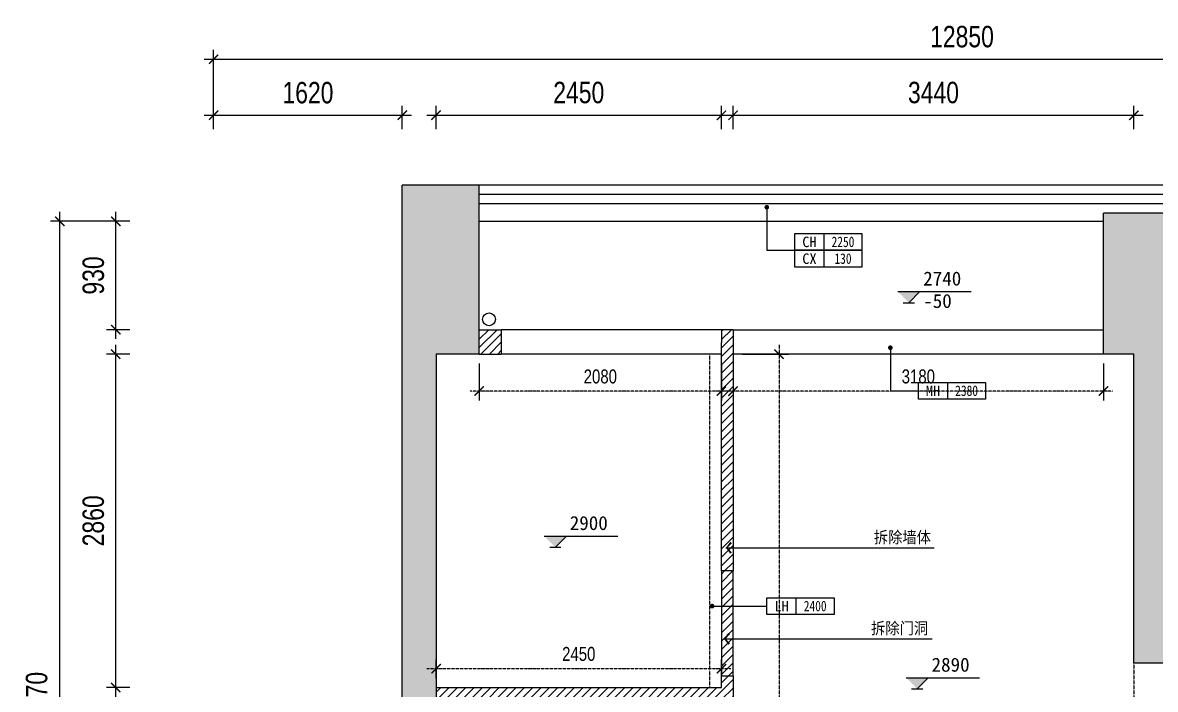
# Model space of a CAD drawing. Header units: millimetres. Extents: x -23568 to 99064, y -162914 to -58422.
# Drawn here: x -13743 to -4019, y -154572 to -148852 of the extents above; entities that cross this region are included whole.
import ezdxf
from ezdxf import colors
from ezdxf.entities.mleader import LeaderData, LeaderLine
from ezdxf.enums import TextEntityAlignment as Align
from ezdxf.math import Vec2, Vec3

# ---------------------------------------------------------------- set-up
doc = ezdxf.new("R2010")
doc.units = ezdxf.units.MM
doc.header["$LTSCALE"] = 0.01
doc.linetypes.add('ACAD_ISO03W100', pattern=[30, 12, -18])
for name, color, linetype in [('L-原始标注', 1, 'Continuous'), ('W-文字', 35, 'Continuous'), ('表格字体', 161, 'Continuous')]:
    doc.layers.add(name, color=color, linetype=linetype)
doc.layers.add('Q◆【 拆除墙体填充】', color=6, linetype='Continuous', lineweight=0)
doc.styles.add('NAME-1', font='simhei.ttf')
doc.styles.get("Standard").update_dxf_attribs({"font": 'arial.ttf'})
doc.styles.add('宋体', font='')
doc.styles.add('英文字体', font='stylu.ttf', dxfattribs={"width": 0.8})
doc.styles.add('黑体', font='simhei.ttf')
doc.styles.get('宋体').set_extended_font_data('SimSun')
doc.dimstyles.new('t-60', dxfattribs={"dimscale": 80, "dimtxt": 2.3, "dimasz": 1, "dimexe": 1, "dimexo": 1, "dimgap": 0.5, "dimtad": 0, "dimdec": 0, "dimrnd": 5, "dimzin": 0, "dimdsep": 46, "dimtxsty": '英文字体', "dimblk": 'ARCHTICK', "dimcen": 0.09, "dimdle": 1, "dimclrd": 8, "dimclre": 8, "dimclrt": 2, "dimadec": 0, "dimazin": 0, "dimtfac": 1, "dimtdec": 0, "dimtix": 1, "dimtmove": 2, "dimatfit": 2, "dimldrblk": 'DOT', "dimfxl": 0, "dimtvp": 1, "dimtolj": 1, "dimtzin": 0, "dimarcsym": 0})
doc.dimstyles.new('尺寸标注1：60', dxfattribs={"dimscale": 60, "dimtxt": 2, "dimasz": 1, "dimexe": 2, "dimexo": 2, "dimgap": 0.6, "dimtad": 1, "dimdec": 0, "dimdsep": 46, "dimtxsty": '宋体', "dimblk": 'WS-cj', "dimcen": 1, "dimclrd": 44, "dimclre": 44, "dimclrt": 2, "dimadec": 0, "dimazin": 2, "dimtfac": 1, "dimtdec": 4, "dimtix": 1, "dimtmove": 2, "dimatfit": 3, "dimldrblk": 'CCD_Leader_Arrow', "dimfxl": 0, "dimtolj": 1, "dimarcsym": 0})

# ---------------------------------------------------------------- blocks, each defined once
blk = doc.blocks.new('_DOT')
at = {"color": 0, "linetype": 'ByBlock'}
blk.add_line((-0.5, 0), (-1, 0), dxfattribs=at)
at = {"color": 0, "linetype": 'ByBlock', "const_width": 0.5}
blk.add_lwpolyline([(-0.25, 0, 1), (0.25, 0, 1)], format="xyb", close=True, dxfattribs=at)
blk = doc.blocks.new('顶面标高')
at = {"layer": '表格字体', "color": 153}
blk.add_line((7, 2), (7, -2), dxfattribs=at)
blk.add_lwpolyline([(0, 2), (0, -2), (16, -2), (16, 2)], close=True, dxfattribs=at)
at = {"color": 7, "ltscale": 20, "style": 'NAME-1'}
blk.add_attdef('CH', text='', height=2.5, dxfattribs=at).set_placement((3.5, 0), align=Align.MIDDLE)
at = {"color": 7, "ltscale": 20, "style": 'NAME-1', "width": 0.8}
blk.add_attdef('3.000', text='', height=2.5, dxfattribs=at).set_placement((11.5, 0), align=Align.MIDDLE)
blk = doc.blocks.new('_ArchTick')
at = {"color": 0, "linetype": 'ByBlock', "const_width": 0.15}
blk.add_lwpolyline([(-0.5, -0.5), (0.5, 0.5)], dxfattribs=at)
blk = doc.blocks.new('*D472')
at = {"color": 8, "lineweight": -2, "transparency": 16777216}
for p, q in [((-12183.7, -149646.2), (-10403.7, -149646.2)), ((-12103.7, -149766.2), (-12103.7, -149566.2)), ((-10483.7, -149766.2), (-10483.7, -149566.2))]:
    blk.add_line(p, q, dxfattribs=at)
at = {"layer": 'Defpoints', "color": 0, "transparency": 16777216}
for p in [(-10483.7, -149646.2), (-12103.7, -149846.2), (-10483.7, -149846.2)]:
    blk.add_point(p, dxfattribs=at)
at = {"color": 8, "lineweight": -2, "transparency": 16777216, "xscale": 80, "yscale": 80, "zscale": 80, "rotation": 180}
blk.add_blockref('_ArchTick', (-12103.7, -149646.2), dxfattribs=at)
at = {"color": 8, "lineweight": -2, "transparency": 16777216, "xscale": 80, "yscale": 80, "zscale": 80}
blk.add_blockref('_ArchTick', (-10483.7, -149646.2), dxfattribs=at)
at = {"color": 2, "transparency": 16777216, "insert": (-11293.7, -149453.9), "char_height": 184, "attachment_point": 5, "style": '英文字体'}
blk.add_mtext('\\A1;1620', dxfattribs=at)
blk = doc.blocks.new('*D473')
at = {"color": 8, "lineweight": -2, "transparency": 16777216}
for p, q in [((-10273.7, -149646.2), (-7663.7, -149646.2)), ((-10193.7, -149766.2), (-10193.7, -149566.2)), ((-7743.7, -149766.2), (-7743.7, -149566.2))]:
    blk.add_line(p, q, dxfattribs=at)
at = {"layer": 'Defpoints', "color": 0, "transparency": 16777216}
for p in [(-7743.7, -149646.2), (-10193.7, -149846.2), (-7743.7, -149846.2)]:
    blk.add_point(p, dxfattribs=at)
at = {"color": 8, "lineweight": -2, "transparency": 16777216, "xscale": 80, "yscale": 80, "zscale": 80, "rotation": 180}
blk.add_blockref('_ArchTick', (-10193.7, -149646.2), dxfattribs=at)
at = {"color": 8, "lineweight": -2, "transparency": 16777216, "xscale": 80, "yscale": 80, "zscale": 80}
blk.add_blockref('_ArchTick', (-7743.7, -149646.2), dxfattribs=at)
at = {"color": 2, "transparency": 16777216, "insert": (-8968.7, -149452.6), "char_height": 184, "attachment_point": 5, "style": '英文字体'}
blk.add_mtext('\\A1;2450', dxfattribs=at)
blk = doc.blocks.new('*D474')
at = {"color": 8, "lineweight": -2, "transparency": 16777216}
for p, q in [((-7723.7, -149646.2), (-4123.7, -149646.2)), ((-7643.7, -149766.2), (-7643.7, -149566.2)), ((-4203.7, -149766.2), (-4203.7, -149566.2))]:
    blk.add_line(p, q, dxfattribs=at)
at = {"layer": 'Defpoints', "color": 0, "transparency": 16777216}
for p in [(-4203.7, -149646.2), (-7643.7, -149846.2), (-4203.7, -149846.2)]:
    blk.add_point(p, dxfattribs=at)
at = {"color": 8, "lineweight": -2, "transparency": 16777216, "xscale": 80, "yscale": 80, "zscale": 80, "rotation": 180}
blk.add_blockref('_ArchTick', (-7643.7, -149646.2), dxfattribs=at)
at = {"color": 8, "lineweight": -2, "transparency": 16777216, "xscale": 80, "yscale": 80, "zscale": 80}
blk.add_blockref('_ArchTick', (-4203.7, -149646.2), dxfattribs=at)
at = {"color": 2, "transparency": 16777216, "insert": (-5923.7, -149452.6), "char_height": 184, "attachment_point": 5, "style": '英文字体'}
blk.add_mtext('\\A1;3440', dxfattribs=at)
blk = doc.blocks.new('*D488')
at = {"color": 8, "lineweight": -2, "transparency": 16777216}
for p, q in [((-12823.7, -151696.2), (-13023.7, -151696.2)), ((-12943.7, -154636.2), (-12943.7, -151616.2)), ((-12823.7, -154556.2), (-13023.7, -154556.2))]:
    blk.add_line(p, q, dxfattribs=at)
at = {"layer": 'Defpoints', "color": 0, "transparency": 16777216}
for p in [(-12943.7, -151696.2), (-12743.7, -151696.2), (-12743.7, -154556.2)]:
    blk.add_point(p, dxfattribs=at)
at = {"color": 8, "lineweight": -2, "transparency": 16777216, "xscale": 80, "yscale": 80, "zscale": 80}
for p, rotation in [((-12943.7, -151696.2), 90), ((-12943.7, -154556.2), 270)]:
    blk.add_blockref('_ArchTick', p, dxfattribs=dict(at, rotation=rotation))
at = {"color": 2, "transparency": 16777216, "insert": (-13136, -153126.2), "char_height": 184, "attachment_point": 5, "rotation": 90, "style": '英文字体'}
blk.add_mtext('\\A1;2860', dxfattribs=at)
blk = doc.blocks.new('*D489')
at = {"color": 8, "lineweight": -2, "transparency": 16777216}
for p, q in [((-12943.7, -151566.2), (-12943.7, -150476.2)), ((-12823.7, -150556.2), (-13023.7, -150556.2)), ((-12823.7, -151486.2), (-13023.7, -151486.2))]:
    blk.add_line(p, q, dxfattribs=at)
at = {"layer": 'Defpoints', "color": 0, "transparency": 16777216}
for p in [(-12943.7, -150556.2), (-12743.7, -150556.2), (-12743.7, -151486.2)]:
    blk.add_point(p, dxfattribs=at)
at = {"color": 8, "lineweight": -2, "transparency": 16777216, "xscale": 80, "yscale": 80, "zscale": 80}
for p, rotation in [((-12943.7, -150556.2), 90), ((-12943.7, -151486.2), 270)]:
    blk.add_blockref('_ArchTick', p, dxfattribs=dict(at, rotation=rotation))
at = {"color": 2, "transparency": 16777216, "insert": (-13135.7, -151021.2), "char_height": 184, "attachment_point": 5, "rotation": 90, "style": '英文字体'}
blk.add_mtext('\\A1;930', dxfattribs=at)
blk = doc.blocks.new('*D491')
at = {"color": 8, "lineweight": -2, "transparency": 16777216}
for p, q in [((-12183.7, -149166.2), (826.3, -149166.2)), ((-12103.7, -149566.2), (-12103.7, -149086.2)), ((746.3, -149566.2), (746.3, -149086.2))]:
    blk.add_line(p, q, dxfattribs=at)
at = {"layer": 'Defpoints', "color": 0, "transparency": 16777216}
for p in [(746.3, -149166.2), (-12103.7, -149646.2), (746.3, -149646.2)]:
    blk.add_point(p, dxfattribs=at)
at = {"color": 8, "lineweight": -2, "transparency": 16777216, "xscale": 80, "yscale": 80, "zscale": 80, "rotation": 180}
blk.add_blockref('_ArchTick', (-12103.7, -149166.2), dxfattribs=at)
at = {"color": 8, "lineweight": -2, "transparency": 16777216, "xscale": 80, "yscale": 80, "zscale": 80}
blk.add_blockref('_ArchTick', (746.3, -149166.2), dxfattribs=at)
at = {"color": 2, "transparency": 16777216, "insert": (-5678.7, -148972.9), "char_height": 184, "attachment_point": 5, "style": '英文字体'}
blk.add_mtext('\\A1;12850', dxfattribs=at)
blk = doc.blocks.new('*D471')
at = {"color": 8, "lineweight": -2, "transparency": 16777216}
for p, q in [((-13423.7, -158806.2), (-13423.7, -150476.2)), ((-13023.7, -150556.2), (-13503.7, -150556.2)), ((-13023.7, -158726.2), (-13503.7, -158726.2))]:
    blk.add_line(p, q, dxfattribs=at)
at = {"layer": 'Defpoints', "color": 0, "transparency": 16777216}
for p in [(-13423.7, -150556.2), (-12943.7, -150556.2), (-12943.7, -158726.2)]:
    blk.add_point(p, dxfattribs=at)
at = {"color": 8, "lineweight": -2, "transparency": 16777216, "xscale": 80, "yscale": 80, "zscale": 80}
for p, rotation in [((-13423.7, -150556.2), 90), ((-13423.7, -158726.2), 270)]:
    blk.add_blockref('_ArchTick', p, dxfattribs=dict(at, rotation=rotation))
at = {"color": 2, "transparency": 16777216, "insert": (-13622.3, -154641.2), "char_height": 184, "attachment_point": 5, "rotation": 90, "style": '英文字体'}
blk.add_mtext('\\A1;8170', dxfattribs=at)
blk = doc.blocks.new('*D493')
at = {"layer": 'Defpoints', "color": 0, "transparency": 16777216}
for p in [(-7643.7, -151696.2), (-4463.7, -151696.2), (-7643.7, -152013.5)]:
    blk.add_point(p, dxfattribs=at)
at = {"layer": 'Q◆【 拆除墙体填充】', "color": 8, "lineweight": -2, "transparency": 16777216}
for p, q in [((-7643.7, -151776.2), (-7643.7, -152093.5)), ((-4463.7, -151776.2), (-4463.7, -152093.5))]:
    blk.add_line(p, q, dxfattribs=at)
at = {"layer": 'Q◆【 拆除墙体填充】', "color": 8, "linetype": 'ACAD_ISO03W100', "lineweight": -2, "transparency": 16777216}
blk.add_line((-4383.7, -152013.5), (-7723.7, -152013.5), dxfattribs=at)
at = {"layer": 'Q◆【 拆除墙体填充】', "color": 8, "lineweight": -2, "transparency": 16777216, "xscale": 80, "yscale": 80, "zscale": 80, "rotation": 180}
blk.add_blockref('_ArchTick', (-7643.7, -152013.5), dxfattribs=at)
at = {"layer": 'Q◆【 拆除墙体填充】', "color": 8, "lineweight": -2, "transparency": 16777216, "xscale": 80, "yscale": 80, "zscale": 80}
blk.add_blockref('_ArchTick', (-4463.7, -152013.5), dxfattribs=at)
at = {"layer": 'Q◆【 拆除墙体填充】', "color": 2, "transparency": 16777216, "insert": (-6053.7, -151888.3), "char_height": 120, "attachment_point": 5, "style": '英文字体'}
blk.add_mtext('\\A1;3180', dxfattribs=at)
blk = doc.blocks.new('*D494')
at = {"layer": 'Defpoints', "color": 0, "transparency": 16777216}
for p in [(-9823.7, -151696.2), (-7743.7, -151696.2), (-9823.7, -152013.5)]:
    blk.add_point(p, dxfattribs=at)
at = {"layer": 'Q◆【 拆除墙体填充】', "color": 8, "lineweight": -2, "transparency": 16777216}
for p, q in [((-9823.7, -151776.2), (-9823.7, -152093.5)), ((-7743.7, -151776.2), (-7743.7, -152093.5))]:
    blk.add_line(p, q, dxfattribs=at)
at = {"layer": 'Q◆【 拆除墙体填充】', "color": 8, "linetype": 'ACAD_ISO03W100', "lineweight": -2, "transparency": 16777216}
blk.add_line((-7663.7, -152013.5), (-9903.7, -152013.5), dxfattribs=at)
at = {"layer": 'Q◆【 拆除墙体填充】', "color": 8, "lineweight": -2, "transparency": 16777216, "xscale": 80, "yscale": 80, "zscale": 80, "rotation": 180}
blk.add_blockref('_ArchTick', (-9823.7, -152013.5), dxfattribs=at)
at = {"layer": 'Q◆【 拆除墙体填充】', "color": 8, "lineweight": -2, "transparency": 16777216, "xscale": 80, "yscale": 80, "zscale": 80}
blk.add_blockref('_ArchTick', (-7743.7, -152013.5), dxfattribs=at)
at = {"layer": 'Q◆【 拆除墙体填充】', "color": 2, "transparency": 16777216, "insert": (-8783.7, -151888.5), "char_height": 120, "attachment_point": 5, "style": '英文字体'}
blk.add_mtext('\\A1;2080', dxfattribs=at)
blk = doc.blocks.new('*D495')
at = {"layer": 'Defpoints', "color": 0, "transparency": 16777216}
for p in [(-7643.7, -151696.2), (-7643.7, -158116.2), (-7249.5, -158116.2)]:
    blk.add_point(p, dxfattribs=at)
at = {"layer": 'Q◆【 拆除墙体填充】', "color": 8, "lineweight": -2, "transparency": 16777216}
for p, q in [((-7563.7, -151696.2), (-7169.5, -151696.2)), ((-7563.7, -158116.2), (-7169.5, -158116.2))]:
    blk.add_line(p, q, dxfattribs=at)
at = {"layer": 'Q◆【 拆除墙体填充】', "color": 8, "linetype": 'ACAD_ISO03W100', "lineweight": -2, "transparency": 16777216}
blk.add_line((-7249.5, -151616.2), (-7249.5, -158196.2), dxfattribs=at)
at = {"layer": 'Q◆【 拆除墙体填充】', "color": 8, "lineweight": -2, "transparency": 16777216, "xscale": 80, "yscale": 80, "zscale": 80}
for p, rotation in [((-7249.5, -151696.2), 90), ((-7249.5, -158116.2), 270)]:
    blk.add_blockref('_ArchTick', p, dxfattribs=dict(at, rotation=rotation))
at = {"layer": 'Q◆【 拆除墙体填充】', "color": 2, "transparency": 16777216, "insert": (-7375.7, -154906.2), "char_height": 120, "attachment_point": 5, "rotation": 90, "style": '英文字体'}
blk.add_mtext('\\A1;6420', dxfattribs=at)
blk = doc.blocks.new('*D496')
at = {"layer": 'Defpoints', "color": 0, "transparency": 16777216}
for p in [(-10193.7, -154395.1), (-10193.7, -154556.2), (-7743.7, -154556.2)]:
    blk.add_point(p, dxfattribs=at)
at = {"layer": 'Q◆【 拆除墙体填充】', "color": 8, "lineweight": -2, "transparency": 16777216}
for p, q in [((-10193.7, -154476.2), (-10193.7, -154315.1)), ((-7743.7, -154476.2), (-7743.7, -154315.1))]:
    blk.add_line(p, q, dxfattribs=at)
at = {"layer": 'Q◆【 拆除墙体填充】', "color": 8, "linetype": 'ACAD_ISO03W100', "lineweight": -2, "transparency": 16777216}
blk.add_line((-7663.7, -154395.1), (-10273.7, -154395.1), dxfattribs=at)
at = {"layer": 'Q◆【 拆除墙体填充】', "color": 8, "lineweight": -2, "transparency": 16777216, "xscale": 80, "yscale": 80, "zscale": 80, "rotation": 180}
blk.add_blockref('_ArchTick', (-10193.7, -154395.1), dxfattribs=at)
at = {"layer": 'Q◆【 拆除墙体填充】', "color": 8, "lineweight": -2, "transparency": 16777216, "xscale": 80, "yscale": 80, "zscale": 80}
blk.add_blockref('_ArchTick', (-7743.7, -154395.1), dxfattribs=at)
at = {"layer": 'Q◆【 拆除墙体填充】', "color": 2, "transparency": 16777216, "insert": (-8968.7, -154268.9), "char_height": 120, "attachment_point": 5, "style": '英文字体'}
blk.add_mtext('\\A1;2450', dxfattribs=at)
blk = doc.blocks.new('CCD_Leader_Arrow')
at = {"color": 50, "linetype": 'ByBlock'}
blk.add_line((0, 0), (-1, 0), dxfattribs=at)
for points in [[(-0.86, 0.67), (-0.6, 0.85), (-0.24, 0), (0, 0)], [(-0.86, -0.67), (-0.6, -0.85), (-0.24, 0), (0, 0)]]:
    blk.add_solid(points, dxfattribs=at)
blk = doc.blocks.new('WS-cj')
blk.add_hatch(color=2).paths.add_polyline_path([(0.59, 0.82), (-0.82, -0.59), (-0.59, -0.82), (0.82, 0.59)])
at = {"color": 2, "linetype": 'ByBlock', "lineweight": 0}
for p, q in [((-1.1, 0), (0, 0)), ((0, 0), (1.1, 0))]:
    blk.add_line(p, q, dxfattribs=at)
at = {"color": 2}
blk.add_lwpolyline([(0.59, 0.82), (-0.82, -0.59), (-0.59, -0.82), (0.82, 0.59)], close=True, dxfattribs=at)

msp = doc.modelspace()

# ---------------------------------------------------------------- hatches: boundary and pattern name
h = msp.add_hatch(color=8)
h.dxf.hatch_style = 1
h.paths.add_polyline_path([(-9823.7, -150246.2), (-10483.7, -150246.2), (-10483.7, -155486.2), (-10263.7, -155486.2), (-10193.7, -155486.2), (-10193.7, -151696.2), (-9823.7, -151696.2)])
h.paths.add_polyline_path([(-4463.7, -151696.2), (-4203.7, -151696.2), (-4203.7, -154346.2), (-3853.7, -154346.2), (-3853.7, -151096.2), (-3853.7, -150486.2), (-4463.7, -150486.2)])
h.paths.add_polyline_path([(-1043.7, -151096.2), (-1043.7, -152946.2), (-863.7, -152946.2), (-863.7, -150246.2), (-1443.7, -150246.2), (-1443.7, -150486.2), (-1443.7, -151096.2)])
h.paths.add_polyline_path([(986.3, -155486.2), (986.3, -152506.2), (586.3, -152506.2), (586.3, -152746.2), (746.3, -152746.2), (746.3, -155246.2), (-2333.7, -155246.2), (-2333.7, -158066.2), (-2093.7, -158066.2), (-2093.7, -155486.2)])
h.paths.add_polyline_path([(-3853.7, -156526.2), (-4203.7, -156526.2), (-4203.7, -158916.2), (-3853.7, -158916.2)])
h.paths.add_polyline_path([(-12343.7, -158966.2), (-11103.7, -158966.2), (-11103.7, -158726.2), (-12103.7, -158726.2), (-12103.7, -155486.2), (-12103.7, -155246.2), (-12343.7, -155246.2)])
at = {"layer": 'L-原始标注', "lineweight": -3}
h = msp.add_hatch(color=215, dxfattribs=at)
h.dxf.hatch_style = 1
h.paths.add_polyline_path([(-6040.7, -151158.9), (-6229.8, -151158.9), (-6135.2, -151254.9)])
h = msp.add_hatch(color=215, dxfattribs=at)
h.dxf.hatch_style = 1
h.paths.add_polyline_path([(-9075.3, -153256.6), (-9264.4, -153256.6), (-9169.9, -153352.6)])
h = msp.add_hatch(color=215, dxfattribs=at)
h.dxf.hatch_style = 1
h.paths.add_polyline_path([(-5969.1, -154472), (-6158.2, -154472), (-6063.6, -154568)])
at = {"layer": 'Q◆【 拆除墙体填充】'}
h = msp.add_hatch(dxfattribs=at)
h.set_pattern_fill('ANSI31', color=51, scale=16, style=0)
h.paths.add_polyline_path([(-9633.7, -151486.2), (-9823.7, -151486.2), (-9823.7, -151696.2), (-9633.7, -151696.2)])
h = msp.add_hatch(dxfattribs=at)
h.set_pattern_fill('ANSI31', color=51, scale=16, style=0)
h.paths.add_polyline_path([(-7643.7, -151486.2), (-7743.7, -151486.2), (-7743.7, -151596.2), (-7743.7, -153556.2), (-7643.7, -153556.2)])
h = msp.add_hatch(dxfattribs=at)
h.set_pattern_fill('ANSI31', color=51, scale=16, style=0)
h.paths.add_polyline_path([(-7643.7, -153556.2), (-7743.7, -153556.2), (-7743.7, -154456.2), (-7643.7, -154456.2)])
h = msp.add_hatch(dxfattribs=at)
h.set_pattern_fill('ANSI31', color=51, scale=16, style=0)
h.paths.add_polyline_path([(-7643.7, -154456.2), (-7743.7, -154456.2), (-7743.7, -154556.2), (-10193.7, -154556.2), (-10193.7, -154656.2), (-7743.7, -154656.2), (-7743.7, -155996.2), (-7643.7, -155996.2)])

# ---------------------------------------------------------------- linework, layer by layer
for p, q in [((-9823.7, -150246.2), (-10483.7, -150246.2)), ((-10483.7, -155486.2), (-10483.7, -150246.2)), ((-9823.7, -151696.2), (-9823.7, -150246.2)), ((-4463.7, -151696.2), (-4463.7, -150486.2)), ((-3853.7, -150486.2), (-4463.7, -150486.2)), ((-9823.7, -151486.2), (-9633.7, -151486.2)), ((-9633.7, -151486.2), (-9633.7, -151696.2)), ((-7643.7, -151486.2), (-7743.7, -151486.2)), ((-7743.7, -151486.2), (-7743.7, -151596.2)), ((-7643.7, -151486.2), (-7643.7, -153556.2)), ((-7743.7, -153556.2), (-7743.7, -151596.2)), ((-9823.7, -151696.2), (-10193.7, -151696.2)), ((-10193.7, -151696.2), (-10193.7, -155486.2)), ((-9823.7, -151696.2), (-9633.7, -151696.2)), ((-4203.7, -151696.2), (-4463.7, -151696.2)), ((-4203.7, -154346.2), (-4203.7, -151696.2)), ((-7643.7, -153556.2), (-7743.7, -153556.2)), ((-3853.7, -154346.2), (-4203.7, -154346.2)), ((-7743.7, -154556.2), (-7743.7, -154456.2)), ((-7743.7, -154456.2), (-7643.7, -154456.2)), ((-7643.7, -154456.2), (-7643.7, -155996.2)), ((-10193.7, -154556.2), (-7743.7, -154556.2))]:
    msp.add_line(p, q)
at = {"color": 215}
for p, q in [((-1443.7, -150246.2), (-9823.7, -150246.2)), ((-9823.7, -150556.2), (-4463.7, -150556.2))]:
    msp.add_line(p, q, dxfattribs=at)
at = {"color": 8}
for p, q in [((-1443.7, -150326.2), (-9823.7, -150326.2)), ((-1443.7, -150406.2), (-9823.7, -150406.2)), ((-7743.7, -151486.2), (-9633.7, -151486.2)), ((-7643.7, -151486.2), (-4463.7, -151486.2)), ((-7743.7, -151696.2), (-9633.7, -151696.2)), ((-4463.7, -151696.2), (-7643.7, -151696.2)), ((-7743.7, -153556.2), (-7743.7, -154456.2)), ((-7643.7, -154456.2), (-7643.7, -153556.2))]:
    msp.add_line(p, q, dxfattribs=at)
at = {"color": 11, "linetype": 'ACAD_ISO03W100'}
for p, q in [((-7843.7, -154556.2), (-7843.7, -151696.2)), ((-4203.7, -154346.2), (-4203.7, -155246.2))]:
    msp.add_line(p, q, dxfattribs=at)
at = {"color": 215}
msp.add_circle((-9738.8, -151397.8), 55, dxfattribs=at)
at = {"layer": 'L-原始标注', "color": 215, "lineweight": -3}
for p, q in [((-6229.8, -151158.9), (-5598.9, -151158.9)), ((-6135.2, -151254.9), (-6040.7, -151158.9)), ((-6183.2, -151254.9), (-6087.2, -151254.9)), ((-9264.4, -153256.6), (-8633.5, -153256.6)), ((-9169.9, -153352.6), (-9075.3, -153256.6)), ((-9217.9, -153352.6), (-9121.9, -153352.6)), ((-6158.2, -154472), (-5527.3, -154472)), ((-6063.6, -154568), (-5969.1, -154472)), ((-6111.6, -154568), (-6015.6, -154568))]:
    msp.add_line(p, q, dxfattribs=at)

# ---------------------------------------------------------------- block references
at = {"layer": 'L-原始标注'}
ref = msp.add_blockref('顶面标高', (-7114.3, -150733.1), dxfattribs=dict(at, xscale=-36, yscale=36, zscale=36, rotation=180))
ref.add_attrib('CH', 'CH', dxfattribs={"layer": '0', "color": 2, "ltscale": 20, "height": 90, "style": 'NAME-1'}).set_placement((-6988.3, -150733.1), align=Align.MIDDLE)
ref.add_attrib('3.000', '2250', dxfattribs={"layer": 'W-文字', "color": 2, "ltscale": 20, "height": 90, "style": 'NAME-1', "width": 0.8}).set_placement((-6700.3, -150733.1), align=Align.MIDDLE)
ref = msp.add_blockref('顶面标高', (-7114.3, -150877.1), dxfattribs=dict(at, xscale=-36, yscale=36, zscale=36, rotation=180))
ref.add_attrib('CH', 'CX', dxfattribs={"layer": '0', "color": 2, "ltscale": 20, "height": 90, "style": 'NAME-1'}).set_placement((-6988.3, -150877.1), align=Align.MIDDLE)
ref.add_attrib('3.000', '130', dxfattribs={"layer": '0', "color": 2, "ltscale": 20, "height": 90, "style": 'NAME-1', "width": 0.8}).set_placement((-6700.3, -150877.1), align=Align.MIDDLE)
ref = msp.add_blockref('顶面标高', (-6053.4, -152010.4), dxfattribs=dict(at, xscale=-36, yscale=36, zscale=36, rotation=180))
ref.add_attrib('CH', 'MH', dxfattribs={"layer": '0', "color": 2, "ltscale": 20, "height": 90, "style": 'NAME-1'}).set_placement((-5927.4, -152010.4), align=Align.MIDDLE)
ref.add_attrib('3.000', '2380', dxfattribs={"layer": 'W-文字', "color": 2, "ltscale": 20, "height": 90, "style": 'NAME-1', "width": 0.8}).set_placement((-5639.4, -152010.4), align=Align.MIDDLE)
ref = msp.add_blockref('顶面标高', (-7353.2, -153857.9), dxfattribs=dict(at, xscale=-36, yscale=36, zscale=36, rotation=180))
ref.add_attrib('CH', 'LH', dxfattribs={"layer": '0', "color": 2, "ltscale": 20, "height": 90, "style": 'NAME-1'}).set_placement((-7227.2, -153857.9), align=Align.MIDDLE)
ref.add_attrib('3.000', '2400', dxfattribs={"layer": 'W-文字', "color": 2, "ltscale": 20, "height": 90, "style": 'NAME-1', "width": 0.8}).set_placement((-6939.2, -153857.9), align=Align.MIDDLE)

# ---------------------------------------------------------------- texts
at = {"layer": 'L-原始标注', "color": 215, "char_height": 120, "attachment_point": 1, "style": '黑体'}
for s, insert in [('2740', (-6011.5, -150987.6)), ('-50', (-6011.5, -151179.8)), ('2900', (-9046.1, -153085.3)), ('2890', (-5939.9, -154300.7))]:
    msp.add_mtext_dynamic_manual_height_columns(s, width=832.365, gutter_width=1875, heights=[0], dxfattribs=dict(at, insert=insert))
at = {"layer": 'Q◆【 拆除墙体填充】', "style": '宋体', "width": 0.9}
for s, p in [('拆除墙体', (-6435.7, -153317.7)), ('拆除门洞', (-6460, -154097.9))]:
    msp.add_text(s, height=100, dxfattribs=at).set_placement(p)

# ---------------------------------------------------------------- dimensions: what is measured, and where the dimension line sits
for base, p1, p2, picture, middle in [((746.3, -149166.2), (-12103.7, -149646.2), (746.3, -149646.2), '*D491', (-5678.7, -148972.9)), ((-10483.7, -149646.2), (-12103.7, -149846.2), (-10483.7, -149846.2), '*D472', (-11293.7, -149453.9)), ((-7743.7, -149646.2), (-10193.7, -149846.2), (-7743.7, -149846.2), '*D473', (-8968.7, -149452.6)), ((-4203.7, -149646.2), (-7643.7, -149846.2), (-4203.7, -149846.2), '*D474', (-5923.7, -149452.6))]:
    dim = msp.add_linear_dim(base=base, p1=p1, p2=p2, dimstyle='t-60')
    dim.commit()
    dim.dimension.update_dxf_attribs({"geometry": picture, "text_midpoint": middle})
for base, p1, p2, picture, middle in [((-13423.7, -150556.2), (-12943.7, -158726.2), (-12943.7, -150556.2), '*D471', (-13622.3, -154641.2)), ((-12943.7, -150556.2), (-12743.7, -151486.2), (-12743.7, -150556.2), '*D489', (-13135.7, -151021.2)), ((-12943.7, -151696.2), (-12743.7, -154556.2), (-12743.7, -151696.2), '*D488', (-13136, -153126.2))]:
    dim = msp.add_linear_dim(base=base, p1=p1, p2=p2, angle=90, dimstyle='t-60')
    dim.commit()
    dim.dimension.update_dxf_attribs({"geometry": picture, "text_midpoint": middle})
at = {"layer": 'Q◆【 拆除墙体填充】'}
for base, p1, p2, picture, middle in [((-9823.7, -152013.5), (-7743.7, -151696.2), (-9823.7, -151696.2), '*D494', (-8783.7, -151888.5)), ((-7643.7, -152013.5), (-4463.7, -151696.2), (-7643.7, -151696.2), '*D493', (-6053.7, -151888.3)), ((-10193.7, -154395.1), (-7743.7, -154556.2), (-10193.7, -154556.2), '*D496', (-8968.7, -154268.9))]:
    dim = msp.add_linear_dim(base=base, p1=p1, p2=p2, dimstyle='t-60', override={"dimtxt": 1.5, "dimzin": 8, "dimfxl": 6, "dimfxlon": 1}, dxfattribs=at)
    dim.commit()
    dim.dimension.update_dxf_attribs({"geometry": picture, "text_midpoint": middle})
dim = msp.add_linear_dim(base=(-7249.5, -158116.2), p1=(-7643.7, -151696.2), p2=(-7643.7, -158116.2), angle=90, dimstyle='t-60', override={"dimtxt": 1.5, "dimzin": 8, "dimfxl": 6, "dimfxlon": 1}, dxfattribs=at)
dim.commit()
dim.dimension.update_dxf_attribs({"geometry": '*D495', "text_midpoint": (-7375.7, -154906.2)})

# ---------------------------------------------------------------- leaders
at = {"layer": 'L-原始标注'}
ml = msp.add_multileader_mtext('Standard', dxfattribs=at)
ml.set_content('', color=256)
ml.set_leader_properties(color=3)
ml.set_arrow_properties(name='DOT')
ml.build(insert=Vec2(0, 0))
ml.multileader.update_dxf_attribs({"arrow_head_size": 40})
ctx = ml.context
ctx.base_point, ctx.arrow_head_size, ctx.plane_origin = Vec3(-7114.3, -150805.1), 40, Vec3(-7354.4, -150435.9)
notes = []
notes.append((ctx, [(0, (1, 1, 0), (-7354.4, -150805.1), (1, 0), 240.1, [(0, [(-7354.4, -150435.9)], 0, [])])]))
ctx.mtext.insert, ctx.mtext.flow_direction = Vec3(-7112.3, -150803.1), 5
ml = msp.add_multileader_mtext('Standard', dxfattribs=at)
ml.set_content('', color=256)
ml.set_leader_properties(color=3)
ml.set_arrow_properties(name='DOT')
ml.build(insert=Vec2(0, 0))
ml.multileader.update_dxf_attribs({"arrow_head_size": 40})
ctx = ml.context
ctx.base_point, ctx.arrow_head_size, ctx.plane_origin = Vec3(-6053.4, -152010.4), 40, Vec3(-6293.5, -151641.2)
notes.append((ctx, [(0, (1, 1, 0), (-6293.5, -152010.4), (1, 0), 240.1, [(0, [(-6293.5, -151641.2)], 0, [])])]))
ctx.mtext.insert, ctx.mtext.flow_direction = Vec3(-6051.4, -152008.4), 5
ml = msp.add_multileader_mtext('Standard', dxfattribs=at)
ml.set_content('', color=256)
ml.set_leader_properties(color=3)
ml.set_arrow_properties(name='DOT')
ml.build(insert=Vec2(0, 0))
ml.multileader.update_dxf_attribs({"arrow_head_size": 40})
ctx = ml.context
ctx.base_point, ctx.arrow_head_size, ctx.plane_origin = Vec3(-7353.2, -153857.9), 40, Vec3(-7593.3, -153488.6)
notes.append((ctx, [(0, (1, 1, 0), (-7593.3, -153857.9), (1, 0), 240.1, [(0, [(-7823.7, -153857.9)], 0, [])])]))
ctx.mtext.insert, ctx.mtext.flow_direction = Vec3(-7351.2, -153855.9), 5
at = {"layer": 'Q◆【 拆除墙体填充】'}
for points in [[(-7705.3, -153357.3), (-6686.2, -153357.3), (-5918.2, -153357.3)], [(-7721.6, -154138.4), (-6702.5, -154138.4), (-5934.5, -154138.4)]]:
    msp.add_leader(points, dimstyle='尺寸标注1：60', dxfattribs=at)
for ctx, leaders in notes:
    for number, flags, end, landing, length, lines in leaders:
        leader = LeaderData()
        leader.index, (leader.has_last_leader_line, leader.has_dogleg_vector, leader.attachment_direction) = number, flags
        leader.last_leader_point, leader.dogleg_vector, leader.dogleg_length = Vec3(end), Vec3(landing), length
        for number, points, colour, breaks in lines:
            line = LeaderLine()
            line.index, line.vertices, line.color, line.breaks = number, Vec3.list(points), colors.encode_raw_color(colour), breaks
            leader.lines.append(line)
        ctx.leaders.append(leader)

doc.saveas('drawing.dxf')
